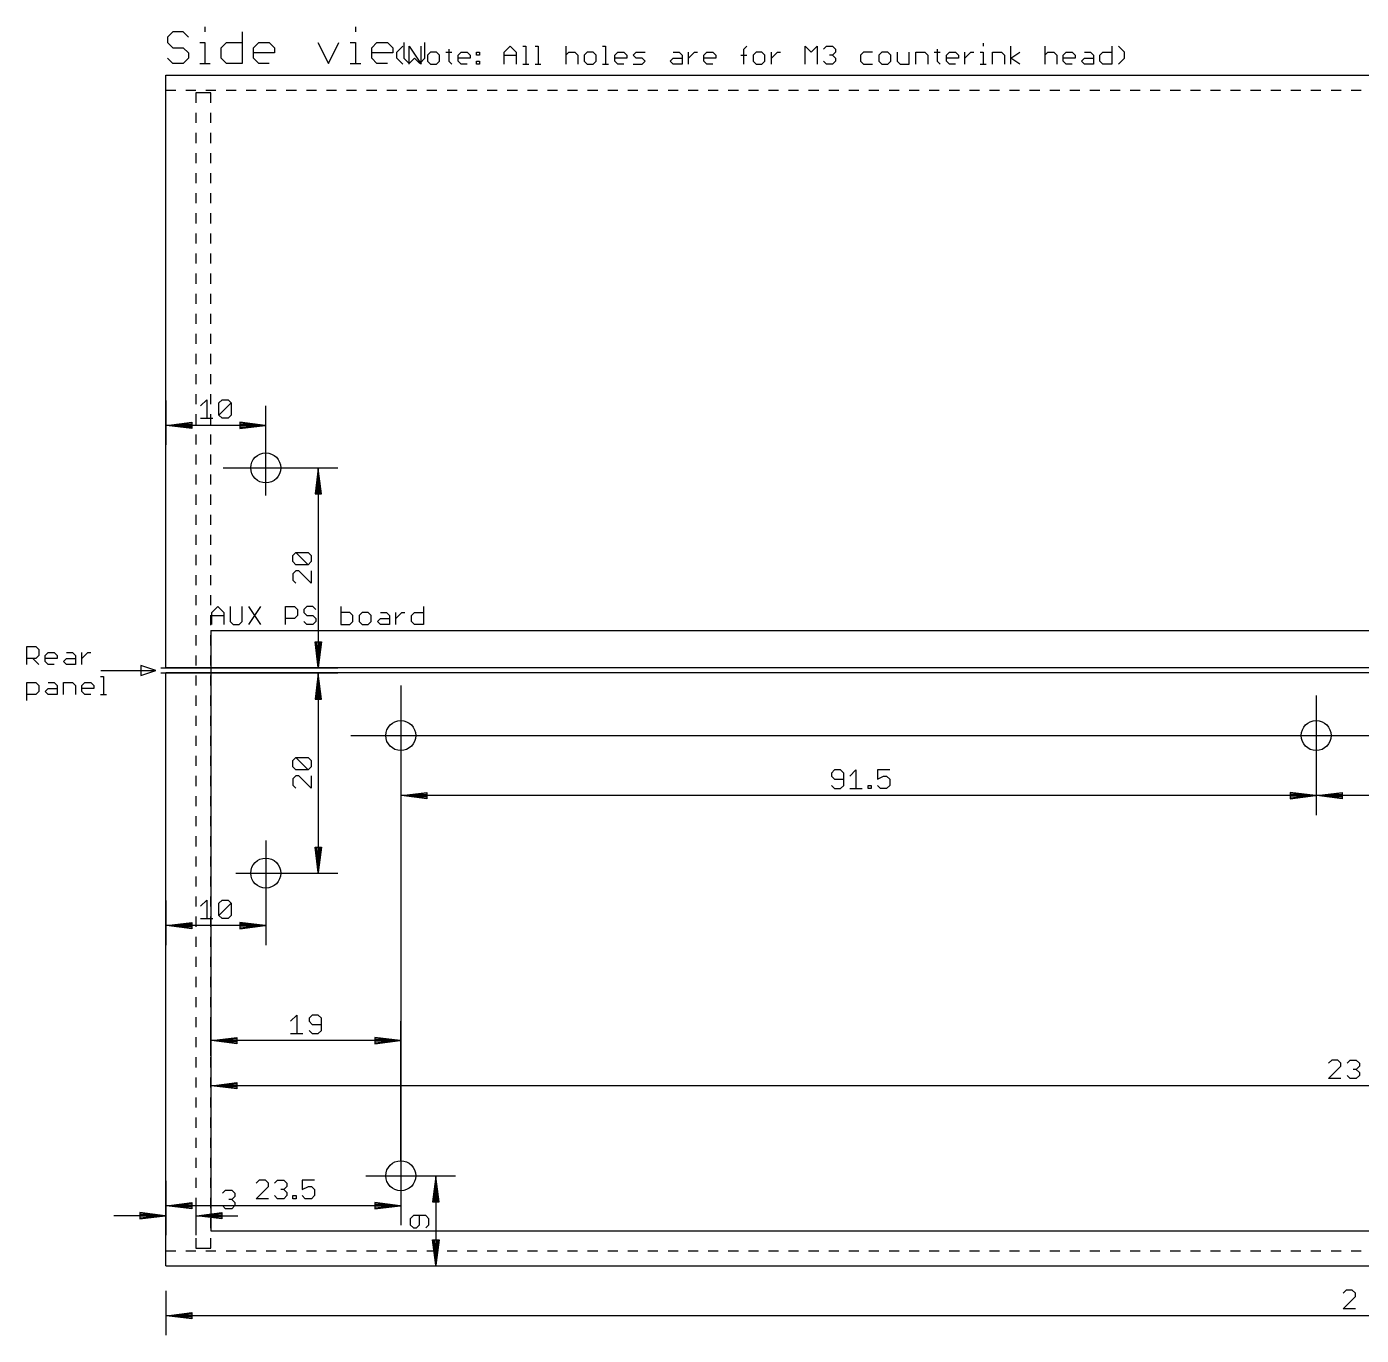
# Model space of a CAD drawing. Extents: x -279 to 630, y -429 to 128.
# Drawn here: x -278.9 to -145.5, y -7 to 123.8 of the extents above; entities that cross this region are included whole.
import ezdxf

# ---------------------------------------------------------------- set-up
doc = ezdxf.new("R2010")
doc.units = 0
for name, color, linetype in [('114', 253, 'CONTINUOUS'), ('115', 82, 'CONTINUOUS'), ('20', 7, 'CONTINUOUS'), ('47', 140, 'CONTINUOUS')]:
    doc.layers.add(name, color=color, linetype=linetype)

msp = doc.modelspace()

# ---------------------------------------------------------------- linework, layer by layer
at = {"layer": '114'}
for p, q in [((-264.2977, 123.3249), (-264.8222, 122.8004)), ((-264.8222, 122.8004), (-264.8222, 122.2759)), ((-263.2487, 123.3249), (-264.2977, 123.3249)), ((-262.7241, 122.8004), (-263.2487, 123.3249)), ((-261.0749, 123.8494), (-261.0749, 123.3249)), ((-257.3529, 123.3249), (-257.3529, 120.1778)), ((-246.0354, 123.8494), (-246.0354, 123.3249)), ((-264.8222, 122.2759), (-264.2977, 121.7513)), ((-264.2977, 121.7513), (-263.2487, 121.7513)), ((-263.2487, 121.7513), (-262.7241, 121.2268)), ((-261.5994, 122.2759), (-261.0749, 122.2759)), ((-261.0749, 122.2759), (-261.0749, 120.1778)), ((-259.4509, 121.7513), (-258.9264, 122.2759)), ((-259.4509, 120.7023), (-259.4509, 121.7513)), ((-258.9264, 122.2759), (-257.3529, 122.2759)), ((-256.2282, 121.7513), (-255.7037, 122.2759)), ((-256.2282, 120.7023), (-256.2282, 121.7513)), ((-255.7037, 122.2759), (-254.6547, 122.2759)), ((-254.6547, 122.2759), (-254.1301, 121.7513)), ((-254.1301, 121.7513), (-254.1301, 121.2268)), ((-249.7827, 122.2759), (-248.7337, 120.1778)), ((-248.7337, 120.1778), (-247.6846, 122.2759)), ((-246.5599, 122.2759), (-246.0354, 122.2759)), ((-246.0354, 122.2759), (-246.0354, 120.1778)), ((-244.4114, 121.7513), (-243.8869, 122.2759)), ((-244.4114, 120.7023), (-244.4114, 121.7513)), ((-243.8869, 122.2759), (-242.8379, 122.2759)), ((-242.8379, 122.2759), (-242.3134, 121.7513)), ((-242.3134, 121.7513), (-242.3134, 121.2268)), ((-241.8984, 121.3005), (-241.299, 121.8999)), ((-241.1887, 122.2759), (-241.1887, 120.7023)), ((-240.6707, 120.1016), (-240.6707, 121.8999)), ((-240.6707, 121.8999), (-239.4718, 120.1016)), ((-239.4718, 120.1016), (-239.4718, 121.8999)), ((-239.0906, 120.7023), (-239.0906, 122.2759)), ((-236.6878, 121.6002), (-236.6878, 120.4013)), ((-231.1559, 121.3005), (-230.5565, 121.8999)), ((-230.5565, 121.8999), (-229.957, 121.3005)), ((-229.3143, 121.8999), (-229.0146, 121.8999)), ((-229.0146, 121.8999), (-229.0146, 120.1016)), ((-228.0866, 121.8999), (-227.7869, 121.8999)), ((-227.7869, 121.8999), (-227.7869, 120.1016)), ((-225.0173, 121.8999), (-225.0173, 120.1016)), ((-221.3342, 121.8999), (-221.0345, 121.8999)), ((-221.0345, 121.8999), (-221.0345, 120.1016)), ((-207.2227, 121.6002), (-206.9229, 121.8999)), ((-207.2227, 120.1016), (-207.2227, 121.6002)), ((-201.0769, 120.1016), (-201.0769, 121.8999)), ((-201.0769, 121.8999), (-200.4774, 121.3005)), ((-200.4774, 121.3005), (-199.878, 121.8999)), ((-199.878, 121.8999), (-199.878, 120.1016)), ((-199.2353, 121.6002), (-198.9356, 121.8999)), ((-198.9356, 121.8999), (-198.3361, 121.8999)), ((-198.3361, 121.8999), (-198.0364, 121.6002)), ((-198.0364, 121.6002), (-198.0364, 121.3005)), ((-187.8862, 121.6002), (-187.8862, 120.4013)), ((-183.2822, 122.1997), (-183.2822, 121.8999)), ((-180.5127, 120.1016), (-180.5127, 121.8999)), ((-177.1364, 121.8999), (-177.1364, 120.1016)), ((-170.4128, 121.8999), (-170.4128, 120.1016)), ((-169.1707, 121.3005), (-169.7702, 121.8999)), ((-264.2977, 120.1778), (-264.8222, 120.7023)), ((-263.2487, 120.1778), (-264.2977, 120.1778)), ((-262.7241, 120.7023), (-263.2487, 120.1778)), ((-262.7241, 121.2268), (-262.7241, 120.7023)), ((-261.5994, 120.1778), (-260.5504, 120.1778)), ((-258.9264, 120.1778), (-259.4509, 120.7023)), ((-257.3529, 120.1778), (-258.9264, 120.1778)), ((-254.1301, 121.2268), (-256.2282, 121.2268)), ((-255.7037, 120.1778), (-256.2282, 120.7023)), ((-254.6547, 120.1778), (-255.7037, 120.1778)), ((-246.5599, 120.1778), (-245.5109, 120.1778)), ((-242.3134, 121.2268), (-244.4114, 121.2268)), ((-243.8869, 120.1778), (-244.4114, 120.7023)), ((-242.8379, 120.1778), (-243.8869, 120.1778)), ((-241.8984, 120.701), (-241.8984, 121.3005)), ((-241.299, 120.1016), (-241.8984, 120.701)), ((-241.1887, 120.7023), (-240.6642, 120.1778)), ((-240.6642, 120.1778), (-240.1397, 120.7023)), ((-240.1397, 120.7023), (-239.6151, 120.1778)), ((-239.6151, 120.1778), (-239.0906, 120.7023)), ((-238.5294, 121.3005), (-238.8291, 121.0008)), ((-238.8291, 121.0008), (-238.8291, 120.4013)), ((-238.8291, 120.4013), (-238.5294, 120.1016)), ((-237.9299, 121.3005), (-238.5294, 121.3005)), ((-238.5294, 120.1016), (-237.9299, 120.1016)), ((-237.6302, 121.0008), (-237.9299, 121.3005)), ((-237.9299, 120.1016), (-237.6302, 120.4013)), ((-237.6302, 120.4013), (-237.6302, 121.0008)), ((-236.9875, 121.3005), (-236.3881, 121.3005)), ((-236.6878, 120.4013), (-236.3881, 120.1016)), ((-235.7598, 121.0008), (-235.4601, 121.3005)), ((-235.7598, 120.4013), (-235.7598, 121.0008)), ((-234.5609, 120.701), (-235.7598, 120.701)), ((-235.4601, 120.1016), (-235.7598, 120.4013)), ((-235.4601, 121.3005), (-234.8607, 121.3005)), ((-234.8607, 120.1016), (-235.4601, 120.1016)), ((-234.8607, 121.3005), (-234.5609, 121.0008)), ((-234.5609, 121.0008), (-234.5609, 120.701)), ((-233.9183, 121.3005), (-233.6185, 121.3005)), ((-233.9183, 121.0008), (-233.9183, 121.3005)), ((-233.6185, 121.0008), (-233.9183, 121.0008)), ((-233.9183, 120.4013), (-233.6185, 120.4013)), ((-233.9183, 120.1016), (-233.9183, 120.4013)), ((-233.6185, 120.1016), (-233.9183, 120.1016)), ((-233.6185, 121.3005), (-233.6185, 121.0008)), ((-233.6185, 120.4013), (-233.6185, 120.1016)), ((-231.1559, 120.1016), (-231.1559, 121.3005)), ((-231.1559, 121.0008), (-229.957, 121.0008)), ((-229.957, 121.3005), (-229.957, 120.1016)), ((-229.3143, 120.1016), (-228.7149, 120.1016)), ((-228.0866, 120.1016), (-227.4872, 120.1016)), ((-225.0173, 121.0008), (-224.7176, 121.3005)), ((-224.7176, 121.3005), (-224.1182, 121.3005)), ((-224.1182, 121.3005), (-223.8184, 121.0008)), ((-223.8184, 121.0008), (-223.8184, 120.1016)), ((-222.876, 121.3005), (-223.1758, 121.0008)), ((-223.1758, 121.0008), (-223.1758, 120.4013)), ((-223.1758, 120.4013), (-222.876, 120.1016)), ((-222.2766, 121.3005), (-222.876, 121.3005)), ((-222.876, 120.1016), (-222.2766, 120.1016)), ((-221.9769, 121.0008), (-222.2766, 121.3005)), ((-222.2766, 120.1016), (-221.9769, 120.4013)), ((-221.9769, 120.4013), (-221.9769, 121.0008)), ((-221.3342, 120.1016), (-220.7347, 120.1016)), ((-220.1065, 121.0008), (-219.8067, 121.3005)), ((-220.1065, 120.4013), (-220.1065, 121.0008)), ((-218.9076, 120.701), (-220.1065, 120.701)), ((-219.8067, 120.1016), (-220.1065, 120.4013)), ((-219.8067, 121.3005), (-219.2073, 121.3005)), ((-219.2073, 120.1016), (-219.8067, 120.1016)), ((-219.2073, 121.3005), (-218.9076, 121.0008)), ((-218.9076, 121.0008), (-218.9076, 120.701)), ((-218.2649, 121.0008), (-217.9652, 121.3005)), ((-217.9652, 120.701), (-218.2649, 121.0008)), ((-218.2649, 120.1016), (-217.3657, 120.1016)), ((-217.9652, 121.3005), (-217.066, 121.3005)), ((-217.3657, 120.701), (-217.9652, 120.701)), ((-217.066, 120.4013), (-217.3657, 120.701)), ((-217.3657, 120.1016), (-217.066, 120.4013)), ((-214.5817, 120.4013), (-214.282, 120.701)), ((-214.282, 120.1016), (-214.5817, 120.4013)), ((-214.282, 121.3005), (-213.6826, 121.3005)), ((-214.282, 120.701), (-213.3829, 120.701)), ((-213.3829, 120.1016), (-214.282, 120.1016)), ((-213.6826, 121.3005), (-213.3829, 121.0008)), ((-213.3829, 121.0008), (-213.3829, 120.1016)), ((-212.7402, 120.1016), (-212.7402, 121.3005)), ((-212.7402, 120.701), (-212.1407, 121.3005)), ((-212.1407, 121.3005), (-211.841, 121.3005)), ((-211.2055, 121.0008), (-210.9058, 121.3005)), ((-211.2055, 120.4013), (-211.2055, 121.0008)), ((-210.0066, 120.701), (-211.2055, 120.701)), ((-210.9058, 120.1016), (-211.2055, 120.4013)), ((-210.9058, 121.3005), (-210.3064, 121.3005)), ((-210.3064, 120.1016), (-210.9058, 120.1016)), ((-210.3064, 121.3005), (-210.0066, 121.0008)), ((-210.0066, 121.0008), (-210.0066, 120.701)), ((-207.5224, 121.0008), (-206.9229, 121.0008)), ((-205.995, 121.3005), (-206.2947, 121.0008)), ((-206.2947, 121.0008), (-206.2947, 120.4013)), ((-206.2947, 120.4013), (-205.995, 120.1016)), ((-205.3955, 121.3005), (-205.995, 121.3005)), ((-205.995, 120.1016), (-205.3955, 120.1016)), ((-205.0958, 121.0008), (-205.3955, 121.3005)), ((-205.3955, 120.1016), (-205.0958, 120.4013)), ((-205.0958, 120.4013), (-205.0958, 121.0008)), ((-204.4531, 120.1016), (-204.4531, 121.3005)), ((-204.4531, 120.701), (-203.8537, 121.3005)), ((-203.8537, 121.3005), (-203.5539, 121.3005)), ((-198.9356, 120.1016), (-199.2353, 120.4013)), ((-198.3361, 120.1016), (-198.9356, 120.1016)), ((-198.3361, 121.0008), (-198.6359, 121.0008)), ((-198.0364, 121.3005), (-198.3361, 121.0008)), ((-198.3361, 121.0008), (-198.0364, 120.701)), ((-198.0364, 120.4013), (-198.3361, 120.1016)), ((-198.0364, 120.701), (-198.0364, 120.4013)), ((-195.2524, 121.3005), (-195.5522, 121.0008)), ((-195.5522, 121.0008), (-195.5522, 120.4013)), ((-195.5522, 120.4013), (-195.2524, 120.1016)), ((-194.3533, 121.3005), (-195.2524, 121.3005)), ((-195.2524, 120.1016), (-194.3533, 120.1016)), ((-193.4109, 121.3005), (-193.7106, 121.0008)), ((-193.7106, 121.0008), (-193.7106, 120.4013)), ((-193.7106, 120.4013), (-193.4109, 120.1016)), ((-192.8114, 121.3005), (-193.4109, 121.3005)), ((-193.4109, 120.1016), (-192.8114, 120.1016)), ((-192.5117, 121.0008), (-192.8114, 121.3005)), ((-192.8114, 120.1016), (-192.5117, 120.4013)), ((-192.5117, 120.4013), (-192.5117, 121.0008)), ((-191.869, 121.3005), (-191.869, 120.4013)), ((-191.869, 120.4013), (-191.5693, 120.1016)), ((-191.5693, 120.1016), (-190.6701, 120.1016)), ((-190.6701, 120.1016), (-190.6701, 121.3005)), ((-190.0275, 120.1016), (-190.0275, 121.3005)), ((-190.0275, 121.3005), (-189.1283, 121.3005)), ((-189.1283, 121.3005), (-188.8286, 121.0008)), ((-188.8286, 121.0008), (-188.8286, 120.1016)), ((-188.1859, 121.3005), (-187.5864, 121.3005)), ((-187.8862, 120.4013), (-187.5864, 120.1016)), ((-186.9582, 121.0008), (-186.6584, 121.3005)), ((-186.9582, 120.4013), (-186.9582, 121.0008)), ((-185.7593, 120.701), (-186.9582, 120.701)), ((-186.6584, 120.1016), (-186.9582, 120.4013)), ((-186.6584, 121.3005), (-186.059, 121.3005)), ((-186.059, 120.1016), (-186.6584, 120.1016)), ((-186.059, 121.3005), (-185.7593, 121.0008)), ((-185.7593, 121.0008), (-185.7593, 120.701)), ((-185.1166, 120.1016), (-185.1166, 121.3005)), ((-185.1166, 120.701), (-184.5172, 121.3005)), ((-184.5172, 121.3005), (-184.2174, 121.3005)), ((-183.582, 121.3005), (-183.2822, 121.3005)), ((-183.582, 120.1016), (-182.9825, 120.1016)), ((-183.2822, 121.3005), (-183.2822, 120.1016)), ((-182.3542, 120.1016), (-182.3542, 121.3005)), ((-182.3542, 121.3005), (-181.4551, 121.3005)), ((-181.4551, 121.3005), (-181.1553, 121.0008)), ((-181.1553, 121.0008), (-181.1553, 120.1016)), ((-180.5127, 120.701), (-179.6135, 121.3005)), ((-179.6135, 120.1016), (-180.5127, 120.701)), ((-177.1364, 121.0008), (-176.8367, 121.3005)), ((-176.8367, 121.3005), (-176.2373, 121.3005)), ((-176.2373, 121.3005), (-175.9376, 121.0008)), ((-175.9376, 121.0008), (-175.9376, 120.1016)), ((-175.2949, 121.0008), (-174.9952, 121.3005)), ((-175.2949, 120.4013), (-175.2949, 121.0008)), ((-174.096, 120.701), (-175.2949, 120.701)), ((-174.9952, 120.1016), (-175.2949, 120.4013)), ((-174.9952, 121.3005), (-174.3957, 121.3005)), ((-174.3957, 120.1016), (-174.9952, 120.1016)), ((-174.3957, 121.3005), (-174.096, 121.0008)), ((-174.096, 121.0008), (-174.096, 120.701)), ((-173.4533, 120.4013), (-173.1536, 120.701)), ((-173.1536, 120.1016), (-173.4533, 120.4013)), ((-173.1536, 121.3005), (-172.5541, 121.3005)), ((-173.1536, 120.701), (-172.2544, 120.701)), ((-172.2544, 120.1016), (-173.1536, 120.1016)), ((-172.5541, 121.3005), (-172.2544, 121.0008)), ((-172.2544, 121.0008), (-172.2544, 120.1016)), ((-171.6117, 121.0008), (-171.312, 121.3005)), ((-171.6117, 120.4013), (-171.6117, 121.0008)), ((-171.312, 120.1016), (-171.6117, 120.4013)), ((-171.312, 121.3005), (-170.4128, 121.3005)), ((-170.4128, 120.1016), (-171.312, 120.1016)), ((-169.7702, 120.1016), (-169.1707, 120.701)), ((-169.1707, 120.701), (-169.1707, 121.3005)), ((-278.8984, 60.1016), (-278.8984, 61.8999)), ((-278.8984, 61.8999), (-277.9992, 61.8999)), ((-277.9992, 61.8999), (-277.6995, 61.6002)), ((-277.6995, 61.6002), (-277.6995, 61.0008)), ((-277.9992, 60.701), (-278.8984, 60.701)), ((-278.299, 60.701), (-277.6995, 60.1016)), ((-277.6995, 61.0008), (-277.9992, 60.701)), ((-277.0568, 61.0008), (-276.7571, 61.3005)), ((-277.0568, 60.4013), (-277.0568, 61.0008)), ((-275.8579, 60.701), (-277.0568, 60.701)), ((-276.7571, 60.1016), (-277.0568, 60.4013)), ((-276.7571, 61.3005), (-276.1577, 61.3005)), ((-276.1577, 60.1016), (-276.7571, 60.1016)), ((-276.1577, 61.3005), (-275.8579, 61.0008)), ((-275.8579, 61.0008), (-275.8579, 60.701)), ((-275.2153, 60.4013), (-274.9155, 60.701)), ((-274.9155, 60.1016), (-275.2153, 60.4013)), ((-274.9155, 61.3005), (-274.3161, 61.3005)), ((-274.9155, 60.701), (-274.0164, 60.701)), ((-274.0164, 60.1016), (-274.9155, 60.1016)), ((-274.3161, 61.3005), (-274.0164, 61.0008)), ((-274.0164, 61.0008), (-274.0164, 60.1016)), ((-273.3737, 60.1016), (-273.3737, 61.3005)), ((-273.3737, 60.701), (-272.7742, 61.3005)), ((-272.7742, 61.3005), (-272.4745, 61.3005)), ((-271.5321, 58.8999), (-271.2324, 58.8999)), ((-271.5, 59.5), (-266, 59.5)), ((-271.2324, 58.8999), (-271.2324, 57.1016)), ((-266, 59.5), (-267.5, 60)), ((-267.5, 60), (-267.5, 59)), ((-267.5, 59), (-266, 59.5)), ((-278.8984, 56.5022), (-278.8984, 58.3005)), ((-278.8984, 58.3005), (-277.9992, 58.3005)), ((-277.9992, 58.3005), (-277.6995, 58.0008)), ((-277.6995, 57.4013), (-277.9992, 57.1016)), ((-277.6995, 58.0008), (-277.6995, 57.4013)), ((-277.0568, 57.4013), (-276.7571, 57.701)), ((-276.7571, 57.1016), (-277.0568, 57.4013)), ((-276.7571, 58.3005), (-276.1577, 58.3005)), ((-276.7571, 57.701), (-275.8579, 57.701)), ((-276.1577, 58.3005), (-275.8579, 58.0008)), ((-275.8579, 58.0008), (-275.8579, 57.1016)), ((-275.2153, 57.1016), (-275.2153, 58.3005)), ((-275.2153, 58.3005), (-274.3161, 58.3005)), ((-274.3161, 58.3005), (-274.0164, 58.0008)), ((-274.0164, 58.0008), (-274.0164, 57.1016)), ((-273.3737, 58.0008), (-273.074, 58.3005)), ((-273.3737, 57.4013), (-273.3737, 58.0008)), ((-272.1748, 57.701), (-273.3737, 57.701)), ((-273.074, 57.1016), (-273.3737, 57.4013)), ((-273.074, 58.3005), (-272.4745, 58.3005)), ((-272.4745, 58.3005), (-272.1748, 58.0008)), ((-272.1748, 58.0008), (-272.1748, 57.701)), ((-277.9992, 57.1016), (-278.8984, 57.1016)), ((-275.8579, 57.1016), (-276.7571, 57.1016)), ((-272.4745, 57.1016), (-273.074, 57.1016)), ((-271.5321, 57.1016), (-270.9327, 57.1016))]:
    msp.add_line(p, q, dxfattribs=at)
at = {"layer": '115'}
for p, q in [((-260.3984, 65.3005), (-259.799, 65.8999)), ((-259.799, 65.8999), (-259.1995, 65.3005)), ((-258.5568, 65.8999), (-258.5568, 64.4013)), ((-257.3579, 64.4013), (-257.3579, 65.8999)), ((-256.7153, 65.8999), (-255.5164, 64.1016)), ((-255.5164, 65.8999), (-256.7153, 64.1016)), ((-253.0321, 64.1016), (-253.0321, 65.8999)), ((-253.0321, 65.8999), (-252.1329, 65.8999)), ((-252.1329, 65.8999), (-251.8332, 65.6002)), ((-251.8332, 65.6002), (-251.8332, 65.0008)), ((-250.8908, 65.8999), (-251.1905, 65.6002)), ((-251.1905, 65.6002), (-251.1905, 65.3005)), ((-250.2914, 65.8999), (-250.8908, 65.8999)), ((-249.9917, 65.6002), (-250.2914, 65.8999)), ((-247.5074, 65.8999), (-247.5074, 64.1016)), ((-239.2491, 65.8999), (-239.2491, 64.1016)), ((-260.3984, 64.1016), (-260.3984, 65.3005)), ((-260.3984, 65.0008), (-259.1995, 65.0008)), ((-259.1995, 65.3005), (-259.1995, 64.1016)), ((-258.5568, 64.4013), (-258.2571, 64.1016)), ((-258.2571, 64.1016), (-257.6577, 64.1016)), ((-257.6577, 64.1016), (-257.3579, 64.4013)), ((-252.1329, 64.701), (-253.0321, 64.701)), ((-251.8332, 65.0008), (-252.1329, 64.701)), ((-251.1905, 65.3005), (-250.8908, 65.0008)), ((-250.8908, 64.1016), (-251.1905, 64.4013)), ((-250.8908, 65.0008), (-250.2914, 65.0008)), ((-250.2914, 64.1016), (-250.8908, 64.1016)), ((-250.2914, 65.0008), (-249.9917, 64.701)), ((-249.9917, 64.4013), (-250.2914, 64.1016)), ((-249.9917, 64.701), (-249.9917, 64.4013)), ((-246.6082, 65.3005), (-247.5074, 65.3005)), ((-247.5074, 64.1016), (-246.6082, 64.1016)), ((-246.3085, 65.0008), (-246.6082, 65.3005)), ((-246.6082, 64.1016), (-246.3085, 64.4013)), ((-246.3085, 64.4013), (-246.3085, 65.0008)), ((-245.3661, 65.3005), (-245.6658, 65.0008)), ((-245.6658, 65.0008), (-245.6658, 64.4013)), ((-245.6658, 64.4013), (-245.3661, 64.1016)), ((-244.7667, 65.3005), (-245.3661, 65.3005)), ((-245.3661, 64.1016), (-244.7667, 64.1016)), ((-244.4669, 65.0008), (-244.7667, 65.3005)), ((-244.7667, 64.1016), (-244.4669, 64.4013)), ((-244.4669, 64.4013), (-244.4669, 65.0008)), ((-243.8243, 64.4013), (-243.5245, 64.701)), ((-243.5245, 64.1016), (-243.8243, 64.4013)), ((-243.5245, 65.3005), (-242.9251, 65.3005)), ((-243.5245, 64.701), (-242.6254, 64.701)), ((-242.6254, 64.1016), (-243.5245, 64.1016)), ((-242.9251, 65.3005), (-242.6254, 65.0008)), ((-242.6254, 65.0008), (-242.6254, 64.1016)), ((-241.9827, 64.1016), (-241.9827, 65.3005)), ((-241.9827, 64.701), (-241.3832, 65.3005)), ((-241.3832, 65.3005), (-241.0835, 65.3005)), ((-240.448, 65.0008), (-240.1483, 65.3005)), ((-240.448, 64.4013), (-240.448, 65.0008)), ((-240.1483, 64.1016), (-240.448, 64.4013)), ((-240.1483, 65.3005), (-239.2491, 65.3005)), ((-239.2491, 64.1016), (-240.1483, 64.1016)), ((-260.5, 63.5), (-30, 63.5)), ((-260.5, 63.5), (-260.5, 3.5)), ((-260.5, 21), (-260.5, 24.45)), ((-252.5171, 24.439), (-251.9007, 25.0554)), ((-251.9007, 25.0554), (-251.9007, 23.2062)), ((-250.3673, 25.0554), (-250.6755, 24.7472)), ((-250.6755, 24.7472), (-250.6755, 24.439)), ((-250.6755, 24.439), (-250.3673, 24.1308)), ((-249.7509, 25.0554), (-250.3673, 25.0554)), ((-250.3673, 24.1308), (-249.4427, 24.1308)), ((-249.4427, 24.7472), (-249.7509, 25.0554)), ((-249.4427, 23.5144), (-249.4427, 24.7472)), ((-241.5, 10.5), (-241.5, 24.45)), ((-260.435, 22.5), (-257.9, 22.8192)), ((-260.435, 22.5), (-257.9, 22.76)), ((-257.9, 22.8192), (-257.9, 22.1808)), ((-252.5171, 23.2062), (-251.2843, 23.2062)), ((-250.6755, 23.5144), (-250.3673, 23.2062)), ((-250.3673, 23.2062), (-249.7509, 23.2062)), ((-249.7509, 23.2062), (-249.4427, 23.5144)), ((-241.565, 22.5), (-244.1, 22.8192)), ((-244.1, 22.8192), (-244.1, 22.1808)), ((-241.565, 22.5), (-244.1, 22.76)), ((-260.435, 22.5), (-257.9, 22.63)), ((-241.565, 22.5), (-260.435, 22.5)), ((-257.9, 22.1808), (-260.435, 22.5)), ((-257.9, 22.37), (-260.435, 22.5)), ((-257.9, 22.24), (-260.435, 22.5)), ((-241.565, 22.5), (-244.1, 22.63)), ((-244.1, 22.1808), (-241.565, 22.5)), ((-244.1, 22.37), (-241.565, 22.5)), ((-244.1, 22.24), (-241.565, 22.5)), ((-148.4493, 20.5554), (-148.7575, 20.2472)), ((-147.833, 20.5554), (-148.4493, 20.5554)), ((-147.5248, 20.2472), (-147.833, 20.5554)), ((-147.5248, 19.939), (-147.5248, 20.2472)), ((-146.916, 20.2472), (-146.6078, 20.5554)), ((-146.6078, 20.5554), (-145.9914, 20.5554)), ((-145.9914, 20.5554), (-145.6832, 20.2472)), ((-145.6832, 20.2472), (-145.6832, 19.939)), ((-260.5, 19), (-260.5, 16.05)), ((-148.7575, 18.7062), (-147.5248, 19.939)), ((-147.5248, 18.7062), (-148.7575, 18.7062)), ((-146.6078, 18.7062), (-146.916, 19.0144)), ((-145.9914, 18.7062), (-146.6078, 18.7062)), ((-145.9914, 19.6308), (-146.2996, 19.6308)), ((-145.6832, 19.939), (-145.9914, 19.6308)), ((-145.9914, 19.6308), (-145.6832, 19.3226)), ((-145.6832, 19.0144), (-145.9914, 18.7062)), ((-145.6832, 19.3226), (-145.6832, 19.0144)), ((-260.435, 18), (-257.9, 18.3192)), ((-260.435, 18), (-257.9, 18.26)), ((-260.435, 18), (-257.9, 18.13)), ((-30.065, 18), (-260.435, 18)), ((-257.9, 17.6808), (-260.435, 18)), ((-257.9, 17.87), (-260.435, 18)), ((-257.9, 17.74), (-260.435, 18)), ((-257.9, 18.3192), (-257.9, 17.6808)), ((-260.5, 3.5), (-30, 3.5))]:
    msp.add_line(p, q, dxfattribs=at)
at = {"layer": '20'}
for p, q in [((-265, 117.5), (-265, 119)), ((-265, 119), (-25, 119)), ((-265, 59.75), (-265, 117.5)), ((-265, 117.5), (-263.9917, 117.5)), ((-262.9917, 117.5), (-261.9833, 117.5)), ((-260.9833, 117.5), (-259.975, 117.5)), ((-258.975, 117.5), (-257.9667, 117.5)), ((-256.9667, 117.5), (-255.9583, 117.5)), ((-254.9583, 117.5), (-253.95, 117.5)), ((-252.95, 117.5), (-251.9417, 117.5)), ((-250.9417, 117.5), (-249.9333, 117.5)), ((-248.9333, 117.5), (-247.925, 117.5)), ((-246.925, 117.5), (-245.9167, 117.5)), ((-244.9167, 117.5), (-243.9083, 117.5)), ((-242.9083, 117.5), (-241.9, 117.5)), ((-240.9, 117.5), (-239.8917, 117.5)), ((-238.8917, 117.5), (-237.8833, 117.5)), ((-236.8833, 117.5), (-235.875, 117.5)), ((-234.875, 117.5), (-233.8667, 117.5)), ((-232.8667, 117.5), (-231.8583, 117.5)), ((-230.8583, 117.5), (-229.85, 117.5)), ((-228.85, 117.5), (-227.8417, 117.5)), ((-226.8417, 117.5), (-225.8333, 117.5)), ((-224.8333, 117.5), (-223.825, 117.5)), ((-222.825, 117.5), (-221.8167, 117.5)), ((-220.8167, 117.5), (-219.8083, 117.5)), ((-218.8083, 117.5), (-217.8, 117.5)), ((-216.8, 117.5), (-215.7917, 117.5)), ((-214.7917, 117.5), (-213.7833, 117.5)), ((-212.7833, 117.5), (-211.775, 117.5)), ((-210.775, 117.5), (-209.7667, 117.5)), ((-208.7667, 117.5), (-207.7583, 117.5)), ((-206.7583, 117.5), (-205.75, 117.5)), ((-204.75, 117.5), (-203.7417, 117.5)), ((-202.7417, 117.5), (-201.7333, 117.5)), ((-200.7333, 117.5), (-199.725, 117.5)), ((-198.725, 117.5), (-197.7167, 117.5)), ((-196.7167, 117.5), (-195.7083, 117.5)), ((-194.7083, 117.5), (-193.7, 117.5)), ((-192.7, 117.5), (-191.6917, 117.5)), ((-190.6917, 117.5), (-189.6833, 117.5)), ((-188.6833, 117.5), (-187.675, 117.5)), ((-186.675, 117.5), (-185.6667, 117.5)), ((-184.6667, 117.5), (-183.6583, 117.5)), ((-182.6583, 117.5), (-181.65, 117.5)), ((-180.65, 117.5), (-179.6417, 117.5)), ((-178.6417, 117.5), (-177.6333, 117.5)), ((-176.6333, 117.5), (-175.625, 117.5)), ((-174.625, 117.5), (-173.6167, 117.5)), ((-172.6167, 117.5), (-171.6083, 117.5)), ((-170.6083, 117.5), (-169.6, 117.5)), ((-168.6, 117.5), (-167.5917, 117.5)), ((-166.5917, 117.5), (-165.5833, 117.5)), ((-164.5833, 117.5), (-163.575, 117.5)), ((-162.575, 117.5), (-161.5667, 117.5)), ((-160.5667, 117.5), (-159.5583, 117.5)), ((-158.5583, 117.5), (-157.55, 117.5)), ((-156.55, 117.5), (-155.5417, 117.5)), ((-154.5417, 117.5), (-153.5333, 117.5)), ((-152.5333, 117.5), (-151.525, 117.5)), ((-150.525, 117.5), (-149.5167, 117.5)), ((-148.5167, 117.5), (-147.5083, 117.5)), ((-146.5083, 117.5), (-145.5, 117.5)), ((-260.5, 117.25), (-262, 117.25)), ((-262, 117.25), (-262, 116.2414)), ((-260.5, 116.2414), (-260.5, 117.25)), ((-262, 115.2414), (-262, 114.2328)), ((-260.5, 114.2328), (-260.5, 115.2414)), ((-262, 113.2328), (-262, 112.2241)), ((-260.5, 112.2241), (-260.5, 113.2328)), ((-262, 111.2241), (-262, 110.2155)), ((-260.5, 110.2155), (-260.5, 111.2241)), ((-262, 109.2155), (-262, 108.2069)), ((-260.5, 108.2069), (-260.5, 109.2155)), ((-262, 107.2069), (-262, 106.1983)), ((-260.5, 106.1983), (-260.5, 107.2069)), ((-262, 105.1983), (-262, 104.1897)), ((-260.5, 104.1897), (-260.5, 105.1983)), ((-262, 103.1897), (-262, 102.181)), ((-260.5, 102.181), (-260.5, 103.1897)), ((-262, 101.181), (-262, 100.1724)), ((-260.5, 100.1724), (-260.5, 101.181)), ((-262, 99.1724), (-262, 98.1638)), ((-260.5, 98.1638), (-260.5, 99.1724)), ((-262, 97.1638), (-262, 96.1552)), ((-260.5, 96.1552), (-260.5, 97.1638)), ((-262, 95.1552), (-262, 94.1466)), ((-260.5, 94.1466), (-260.5, 95.1552)), ((-262, 93.1466), (-262, 92.1379)), ((-260.5, 92.1379), (-260.5, 93.1466)), ((-262, 91.1379), (-262, 90.1293)), ((-260.5, 90.1293), (-260.5, 91.1379)), ((-262, 89.1293), (-262, 88.1207)), ((-260.5, 88.1207), (-260.5, 89.1293)), ((-262, 87.1207), (-262, 86.1121)), ((-260.5, 86.1121), (-260.5, 87.1207)), ((-262, 85.1121), (-262, 84.1034)), ((-260.5, 84.1034), (-260.5, 85.1121)), ((-262, 83.1034), (-262, 82.0948)), ((-260.5, 82.0948), (-260.5, 83.1034)), ((-262, 81.0948), (-262, 80.0862)), ((-260.5, 80.0862), (-260.5, 81.0948)), ((-262, 79.0862), (-262, 78.0776)), ((-260.5, 78.0776), (-260.5, 79.0862)), ((-262, 77.0776), (-262, 76.069)), ((-260.5, 76.069), (-260.5, 77.0776)), ((-262, 75.069), (-262, 74.0603)), ((-260.5, 74.0603), (-260.5, 75.069)), ((-262, 73.0603), (-262, 72.0517)), ((-260.5, 72.0517), (-260.5, 73.0603)), ((-262, 71.0517), (-262, 70.0431)), ((-260.5, 70.0431), (-260.5, 71.0517)), ((-262, 69.0431), (-262, 68.0345)), ((-260.5, 68.0345), (-260.5, 69.0431)), ((-262, 67.0345), (-262, 66.0259)), ((-260.5, 66.0259), (-260.5, 67.0345)), ((-262, 65.0259), (-262, 64.0172)), ((-260.5, 64.0172), (-260.5, 65.0259)), ((-262, 63.0172), (-262, 62.0086)), ((-260.5, 62.0086), (-260.5, 63.0172)), ((-262, 61.0086), (-262, 60)), ((-260.5, 60), (-260.5, 61.0086)), ((-25, 59.75), (-265, 59.75)), ((-265, 1.5), (-265, 59.25)), ((-25, 59.25), (-265, 59.25)), ((-262, 59), (-262, 57.9914)), ((-260.5, 57.9914), (-260.5, 59)), ((-262, 56.9914), (-262, 55.9828)), ((-260.5, 55.9828), (-260.5, 56.9914)), ((-262, 54.9828), (-262, 53.9741)), ((-260.5, 53.9741), (-260.5, 54.9828)), ((-262, 52.9741), (-262, 51.9655)), ((-260.5, 51.9655), (-260.5, 52.9741)), ((-262, 50.9655), (-262, 49.9569)), ((-260.5, 49.9569), (-260.5, 50.9655)), ((-262, 48.9569), (-262, 47.9483)), ((-260.5, 47.9483), (-260.5, 48.9569)), ((-262, 46.9483), (-262, 45.9397)), ((-260.5, 45.9397), (-260.5, 46.9483)), ((-262, 44.9397), (-262, 43.931)), ((-260.5, 43.931), (-260.5, 44.9397)), ((-262, 42.931), (-262, 41.9224)), ((-260.5, 41.9224), (-260.5, 42.931)), ((-262, 40.9224), (-262, 39.9138)), ((-260.5, 39.9138), (-260.5, 40.9224)), ((-262, 38.9138), (-262, 37.9052)), ((-260.5, 37.9052), (-260.5, 38.9138)), ((-262, 36.9052), (-262, 35.8966)), ((-260.5, 35.8966), (-260.5, 36.9052)), ((-262, 34.8966), (-262, 33.8879)), ((-260.5, 33.8879), (-260.5, 34.8966)), ((-262, 32.8879), (-262, 31.8793)), ((-260.5, 31.8793), (-260.5, 32.8879)), ((-262, 30.8793), (-262, 29.8707)), ((-260.5, 29.8707), (-260.5, 30.8793)), ((-262, 28.8707), (-262, 27.8621)), ((-260.5, 27.8621), (-260.5, 28.8707)), ((-262, 26.8621), (-262, 25.8534)), ((-260.5, 25.8534), (-260.5, 26.8621)), ((-262, 24.8534), (-262, 23.8448)), ((-260.5, 23.8448), (-260.5, 24.8534)), ((-262, 22.8448), (-262, 21.8362)), ((-260.5, 21.8362), (-260.5, 22.8448)), ((-262, 20.8362), (-262, 19.8276)), ((-260.5, 19.8276), (-260.5, 20.8362)), ((-262, 18.8276), (-262, 17.819)), ((-260.5, 17.819), (-260.5, 18.8276)), ((-262, 16.819), (-262, 15.8103)), ((-260.5, 15.8103), (-260.5, 16.819)), ((-262, 14.8103), (-262, 13.8017)), ((-260.5, 13.8017), (-260.5, 14.8103)), ((-262, 12.8017), (-262, 11.7931)), ((-260.5, 11.7931), (-260.5, 12.8017)), ((-262, 10.7931), (-262, 9.7845)), ((-260.5, 9.7845), (-260.5, 10.7931)), ((-262, 8.7845), (-262, 7.7759)), ((-260.5, 7.7759), (-260.5, 8.7845)), ((-262, 6.7759), (-262, 5.7672)), ((-260.5, 5.7672), (-260.5, 6.7759)), ((-262, 4.7672), (-262, 3.7586)), ((-260.5, 3.7586), (-260.5, 4.7672)), ((-262, 2.7586), (-262, 1.75)), ((-260.5, 1.75), (-260.5, 2.7586)), ((-265, 0), (-265, 1.5)), ((-265, 1.5), (-263.9917, 1.5)), ((-262.9917, 1.5), (-261.9833, 1.5)), ((-262, 1.75), (-260.5, 1.75)), ((-260.9833, 1.5), (-259.975, 1.5)), ((-258.975, 1.5), (-257.9667, 1.5)), ((-256.9667, 1.5), (-255.9583, 1.5)), ((-254.9583, 1.5), (-253.95, 1.5)), ((-252.95, 1.5), (-251.9417, 1.5)), ((-250.9417, 1.5), (-249.9333, 1.5)), ((-248.9333, 1.5), (-247.925, 1.5)), ((-246.925, 1.5), (-245.9167, 1.5)), ((-244.9167, 1.5), (-243.9083, 1.5)), ((-242.9083, 1.5), (-241.9, 1.5)), ((-240.9, 1.5), (-239.8917, 1.5)), ((-238.8917, 1.5), (-237.8833, 1.5)), ((-236.8833, 1.5), (-235.875, 1.5)), ((-234.875, 1.5), (-233.8667, 1.5)), ((-232.8667, 1.5), (-231.8583, 1.5)), ((-230.8583, 1.5), (-229.85, 1.5)), ((-228.85, 1.5), (-227.8417, 1.5)), ((-226.8417, 1.5), (-225.8333, 1.5)), ((-224.8333, 1.5), (-223.825, 1.5)), ((-222.825, 1.5), (-221.8167, 1.5)), ((-220.8167, 1.5), (-219.8083, 1.5)), ((-218.8083, 1.5), (-217.8, 1.5)), ((-216.8, 1.5), (-215.7917, 1.5)), ((-214.7917, 1.5), (-213.7833, 1.5)), ((-212.7833, 1.5), (-211.775, 1.5)), ((-210.775, 1.5), (-209.7667, 1.5)), ((-208.7667, 1.5), (-207.7583, 1.5)), ((-206.7583, 1.5), (-205.75, 1.5)), ((-204.75, 1.5), (-203.7417, 1.5)), ((-202.7417, 1.5), (-201.7333, 1.5)), ((-200.7333, 1.5), (-199.725, 1.5)), ((-198.725, 1.5), (-197.7167, 1.5)), ((-196.7167, 1.5), (-195.7083, 1.5)), ((-194.7083, 1.5), (-193.7, 1.5)), ((-192.7, 1.5), (-191.6917, 1.5)), ((-190.6917, 1.5), (-189.6833, 1.5)), ((-188.6833, 1.5), (-187.675, 1.5)), ((-186.675, 1.5), (-185.6667, 1.5)), ((-184.6667, 1.5), (-183.6583, 1.5)), ((-182.6583, 1.5), (-181.65, 1.5)), ((-180.65, 1.5), (-179.6417, 1.5)), ((-178.6417, 1.5), (-177.6333, 1.5)), ((-176.6333, 1.5), (-175.625, 1.5)), ((-174.625, 1.5), (-173.6167, 1.5)), ((-172.6167, 1.5), (-171.6083, 1.5)), ((-170.6083, 1.5), (-169.6, 1.5)), ((-168.6, 1.5), (-167.5917, 1.5)), ((-166.5917, 1.5), (-165.5833, 1.5)), ((-164.5833, 1.5), (-163.575, 1.5)), ((-162.575, 1.5), (-161.5667, 1.5)), ((-160.5667, 1.5), (-159.5583, 1.5)), ((-158.5583, 1.5), (-157.55, 1.5)), ((-156.55, 1.5), (-155.5417, 1.5)), ((-154.5417, 1.5), (-153.5333, 1.5)), ((-152.5333, 1.5), (-151.525, 1.5)), ((-150.525, 1.5), (-149.5167, 1.5)), ((-148.5167, 1.5), (-147.5083, 1.5)), ((-146.5083, 1.5), (-145.5, 1.5)), ((-265, 0), (-25, 0))]:
    msp.add_line(p, q, dxfattribs=at)
for centre in [(-255, 79.75), (-241.5, 53), (-150, 53), (-255, 39.25), (-241.5, 9)]:
    msp.add_circle(centre, 1.5, dxfattribs=at)
at = {"layer": '47'}
for p, q in [((-265, 86.5), (-265, 82.05)), ((-261.5171, 85.939), (-260.9007, 86.5554)), ((-260.9007, 86.5554), (-260.9007, 84.7062)), ((-259.6755, 86.2472), (-259.3673, 86.5554)), ((-259.6755, 85.0144), (-259.6755, 86.2472)), ((-259.6755, 85.0144), (-258.4427, 86.2472)), ((-259.3673, 86.5554), (-258.7509, 86.5554)), ((-258.7509, 86.5554), (-258.4427, 86.2472)), ((-258.4427, 86.2472), (-258.4427, 85.0144)), ((-255, 77), (-255, 85.95)), ((-264.935, 84), (-262.4, 84.3192)), ((-264.935, 84), (-262.4, 84.26)), ((-264.935, 84), (-262.4, 84.13)), ((-262.4, 84.3192), (-262.4, 83.6808)), ((-261.5171, 84.7062), (-260.2843, 84.7062)), ((-259.3673, 84.7062), (-259.6755, 85.0144)), ((-258.7509, 84.7062), (-259.3673, 84.7062)), ((-258.4427, 85.0144), (-258.7509, 84.7062)), ((-255.065, 84), (-257.6, 84.3192)), ((-257.6, 84.3192), (-257.6, 83.6808)), ((-255.065, 84), (-257.6, 84.26)), ((-255.065, 84), (-257.6, 84.13)), ((-255.065, 84), (-264.935, 84)), ((-262.4, 83.6808), (-264.935, 84)), ((-262.4, 83.87), (-264.935, 84)), ((-262.4, 83.74), (-264.935, 84)), ((-257.6, 83.6808), (-255.065, 84)), ((-257.6, 83.87), (-255.065, 84)), ((-257.6, 83.74), (-255.065, 84)), ((-259.25, 79.75), (-247.8, 79.75)), ((-249.75, 79.685), (-250.0692, 77.15)), ((-249.75, 79.685), (-250.01, 77.15)), ((-249.75, 79.685), (-249.88, 77.15)), ((-249.75, 79.685), (-249.75, 59.815)), ((-249.4308, 77.15), (-249.75, 79.685)), ((-249.62, 77.15), (-249.75, 79.685)), ((-249.49, 77.15), (-249.75, 79.685)), ((-250.0692, 77.15), (-249.4308, 77.15)), ((-252.3054, 70.9991), (-251.9972, 71.3073)), ((-252.3054, 70.3827), (-252.3054, 70.9991)), ((-251.9972, 71.3073), (-250.7644, 71.3073)), ((-250.7644, 70.0745), (-251.9972, 71.3073)), ((-250.7644, 71.3073), (-250.4562, 70.9991)), ((-250.4562, 70.9991), (-250.4562, 70.3827)), ((-251.9972, 70.0745), (-252.3054, 70.3827)), ((-251.9972, 69.4657), (-252.3054, 69.1575)), ((-250.7644, 70.0745), (-251.9972, 70.0745)), ((-251.689, 69.4657), (-251.9972, 69.4657)), ((-250.4562, 68.2329), (-251.689, 69.4657)), ((-250.4562, 70.3827), (-250.7644, 70.0745)), ((-250.4562, 69.4657), (-250.4562, 68.2329)), ((-252.3054, 69.1575), (-252.3054, 68.5411)), ((-252.3054, 68.5411), (-251.9972, 68.2329)), ((-249.75, 59.815), (-250.0692, 62.35)), ((-250.0692, 62.35), (-249.4308, 62.35)), ((-249.75, 59.815), (-250.01, 62.35)), ((-249.75, 59.815), (-249.88, 62.35)), ((-249.4308, 62.35), (-249.75, 59.815)), ((-249.62, 62.35), (-249.75, 59.815)), ((-249.49, 62.35), (-249.75, 59.815)), ((-265.5, 59.75), (-247.8, 59.75)), ((-265.5, 59.25), (-247.8, 59.25)), ((-249.75, 59.185), (-250.0692, 56.65)), ((-249.75, 59.185), (-250.01, 56.65)), ((-249.75, 59.185), (-249.88, 56.65)), ((-249.75, 59.185), (-249.75, 39.315)), ((-249.4308, 56.65), (-249.75, 59.185)), ((-249.62, 56.65), (-249.75, 59.185)), ((-249.49, 56.65), (-249.75, 59.185)), ((-241.5, 58), (-241.5, 45.05)), ((-250.0692, 56.65), (-249.4308, 56.65)), ((-150, 57), (-150, 45.05)), ((-246.5, 53), (-60.55, 53)), ((-252.3054, 50.4991), (-251.9972, 50.8073)), ((-251.9972, 50.8073), (-250.7644, 50.8073)), ((-250.7644, 49.5745), (-251.9972, 50.8073)), ((-250.7644, 50.8073), (-250.4562, 50.4991)), ((-252.3054, 49.8827), (-252.3054, 50.4991)), ((-251.9972, 49.5745), (-252.3054, 49.8827)), ((-250.7644, 49.5745), (-251.9972, 49.5745)), ((-250.4562, 49.8827), (-250.7644, 49.5745)), ((-250.4562, 50.4991), (-250.4562, 49.8827)), ((-198.1549, 49.5554), (-198.4631, 49.2472)), ((-197.5385, 49.5554), (-198.1549, 49.5554)), ((-197.2304, 49.2472), (-197.5385, 49.5554)), ((-196.6216, 48.939), (-196.0052, 49.5554)), ((-196.0052, 49.5554), (-196.0052, 47.7062)), ((-192.6264, 49.5554), (-193.8592, 49.5554)), ((-193.8592, 49.5554), (-193.8592, 48.6308)), ((-251.9972, 48.9657), (-252.3054, 48.6575)), ((-252.3054, 48.6575), (-252.3054, 48.0411)), ((-252.3054, 48.0411), (-251.9972, 47.7329)), ((-251.689, 48.9657), (-251.9972, 48.9657)), ((-250.4562, 47.7329), (-251.689, 48.9657)), ((-250.4562, 48.9657), (-250.4562, 47.7329)), ((-241.5, 48.5), (-241.5, 4.05)), ((-198.4631, 49.2472), (-198.4631, 48.939)), ((-198.4631, 48.939), (-198.1549, 48.6308)), ((-198.1549, 48.6308), (-197.2304, 48.6308)), ((-197.2304, 48.0144), (-197.2304, 49.2472)), ((-193.8592, 48.6308), (-193.2428, 48.939)), ((-193.2428, 48.939), (-192.9346, 48.939)), ((-192.9346, 48.939), (-192.6264, 48.6308)), ((-192.6264, 48.6308), (-192.6264, 48.0144)), ((-150, 48.5), (-150, 45.05)), ((-241.435, 47), (-238.9, 47.3192)), ((-241.435, 47), (-238.9, 47.26)), ((-241.435, 47), (-238.9, 47.13)), ((-150.065, 47), (-241.435, 47)), ((-238.9, 46.6808), (-241.435, 47)), ((-238.9, 46.87), (-241.435, 47)), ((-238.9, 46.74), (-241.435, 47)), ((-238.9, 47.3192), (-238.9, 46.6808)), ((-198.4631, 48.0144), (-198.1549, 47.7062)), ((-198.1549, 47.7062), (-197.5385, 47.7062)), ((-197.5385, 47.7062), (-197.2304, 48.0144)), ((-196.6216, 47.7062), (-195.3888, 47.7062)), ((-194.78, 47.7062), (-194.78, 48.0144)), ((-194.78, 48.0144), (-194.4718, 48.0144)), ((-194.4718, 47.7062), (-194.78, 47.7062)), ((-194.4718, 48.0144), (-194.4718, 47.7062)), ((-193.551, 47.7062), (-193.8592, 48.0144)), ((-192.9346, 47.7062), (-193.551, 47.7062)), ((-192.6264, 48.0144), (-192.9346, 47.7062)), ((-150.065, 47), (-152.6, 47.3192)), ((-152.6, 47.3192), (-152.6, 46.6808)), ((-150.065, 47), (-152.6, 47.26)), ((-150.065, 47), (-152.6, 47.13)), ((-152.6, 46.6808), (-150.065, 47)), ((-152.6, 46.87), (-150.065, 47)), ((-152.6, 46.74), (-150.065, 47)), ((-149.935, 47), (-147.4, 47.3192)), ((-149.935, 47), (-147.4, 47.26)), ((-149.935, 47), (-147.4, 47.13)), ((-67.065, 47), (-149.935, 47)), ((-147.4, 46.6808), (-149.935, 47)), ((-147.4, 46.87), (-149.935, 47)), ((-147.4, 46.74), (-149.935, 47)), ((-147.4, 47.3192), (-147.4, 46.6808)), ((-255, 42.5), (-255, 32.05)), ((-249.75, 39.315), (-250.0692, 41.85)), ((-250.0692, 41.85), (-249.4308, 41.85)), ((-249.75, 39.315), (-250.01, 41.85)), ((-249.75, 39.315), (-249.88, 41.85)), ((-249.4308, 41.85), (-249.75, 39.315)), ((-249.62, 41.85), (-249.75, 39.315)), ((-249.49, 41.85), (-249.75, 39.315)), ((-258, 39.25), (-247.8, 39.25)), ((-265, 36.5), (-265, 32.05)), ((-261.5171, 35.939), (-260.9007, 36.5554)), ((-260.9007, 36.5554), (-260.9007, 34.7062)), ((-259.6755, 36.2472), (-259.3673, 36.5554)), ((-259.6755, 35.0144), (-259.6755, 36.2472)), ((-259.6755, 35.0144), (-258.4427, 36.2472)), ((-259.3673, 36.5554), (-258.7509, 36.5554)), ((-258.7509, 36.5554), (-258.4427, 36.2472)), ((-258.4427, 36.2472), (-258.4427, 35.0144)), ((-261.5171, 34.7062), (-260.2843, 34.7062)), ((-259.3673, 34.7062), (-259.6755, 35.0144)), ((-258.7509, 34.7062), (-259.3673, 34.7062)), ((-258.4427, 35.0144), (-258.7509, 34.7062)), ((-264.935, 34), (-262.4, 34.3192)), ((-264.935, 34), (-262.4, 34.26)), ((-264.935, 34), (-262.4, 34.13)), ((-255.065, 34), (-264.935, 34)), ((-262.4, 33.6808), (-264.935, 34)), ((-262.4, 33.87), (-264.935, 34)), ((-262.4, 33.74), (-264.935, 34)), ((-262.4, 34.3192), (-262.4, 33.6808)), ((-255.065, 34), (-257.6, 34.3192)), ((-257.6, 34.3192), (-257.6, 33.6808)), ((-255.065, 34), (-257.6, 34.26)), ((-255.065, 34), (-257.6, 34.13)), ((-257.6, 33.6808), (-255.065, 34)), ((-257.6, 33.87), (-255.065, 34)), ((-257.6, 33.74), (-255.065, 34)), ((-265, 8.5), (-265, 4.05)), ((-255.6549, 8.5554), (-255.9631, 8.2472)), ((-255.0385, 8.5554), (-255.6549, 8.5554)), ((-254.7304, 8.2472), (-255.0385, 8.5554)), ((-254.7304, 7.939), (-254.7304, 8.2472)), ((-254.1216, 8.2472), (-253.8134, 8.5554)), ((-253.8134, 8.5554), (-253.197, 8.5554)), ((-253.197, 8.5554), (-252.8888, 8.2472)), ((-252.8888, 8.2472), (-252.8888, 7.939)), ((-250.1264, 8.5554), (-251.3592, 8.5554)), ((-251.3592, 8.5554), (-251.3592, 7.6308)), ((-245, 9), (-236.05, 9)), ((-238, 8.935), (-238.3192, 6.4)), ((-238, 8.935), (-238.26, 6.4)), ((-238, 8.935), (-238.13, 6.4)), ((-238, 8.935), (-238, 0.065)), ((-237.6808, 6.4), (-238, 8.935)), ((-237.87, 6.4), (-238, 8.935)), ((-237.74, 6.4), (-238, 8.935)), ((-259.3238, 7.2472), (-259.0156, 7.5554)), ((-259.0156, 7.5554), (-258.3992, 7.5554)), ((-258.3992, 7.5554), (-258.091, 7.2472)), ((-258.091, 6.939), (-258.3992, 6.6308)), ((-258.091, 7.2472), (-258.091, 6.939)), ((-255.9631, 6.7062), (-254.7304, 7.939)), ((-254.7304, 6.7062), (-255.9631, 6.7062)), ((-253.8134, 6.7062), (-254.1216, 7.0144)), ((-253.197, 6.7062), (-253.8134, 6.7062)), ((-253.197, 7.6308), (-253.5052, 7.6308)), ((-252.8888, 7.939), (-253.197, 7.6308)), ((-253.197, 7.6308), (-252.8888, 7.3226)), ((-252.8888, 7.0144), (-253.197, 6.7062)), ((-252.8888, 7.3226), (-252.8888, 7.0144)), ((-252.28, 6.7062), (-252.28, 7.0144)), ((-252.28, 7.0144), (-251.9718, 7.0144)), ((-251.9718, 6.7062), (-252.28, 6.7062)), ((-251.9718, 7.0144), (-251.9718, 6.7062)), ((-251.3592, 7.6308), (-250.7428, 7.939)), ((-251.051, 6.7062), (-251.3592, 7.0144)), ((-250.4346, 6.7062), (-251.051, 6.7062)), ((-250.7428, 7.939), (-250.4346, 7.939)), ((-250.4346, 7.939), (-250.1264, 7.6308)), ((-250.1264, 7.0144), (-250.4346, 6.7062)), ((-250.1264, 7.6308), (-250.1264, 7.0144)), ((-265, 6.5), (-265, 3.05)), ((-264.935, 6), (-262.4, 6.3192)), ((-264.935, 6), (-262.4, 6.26)), ((-264.935, 6), (-262.4, 6.13)), ((-241.565, 6), (-264.935, 6)), ((-262.4, 5.6808), (-264.935, 6)), ((-262.4, 5.87), (-264.935, 6)), ((-262.4, 5.74), (-264.935, 6)), ((-262.4, 6.3192), (-262.4, 5.6808)), ((-262, 6.5), (-262, 3.05)), ((-259.0156, 5.7062), (-259.3238, 6.0144)), ((-258.3992, 5.7062), (-259.0156, 5.7062)), ((-258.3992, 6.6308), (-258.7074, 6.6308)), ((-258.3992, 6.6308), (-258.091, 6.3226)), ((-258.091, 6.0144), (-258.3992, 5.7062)), ((-258.091, 6.3226), (-258.091, 6.0144)), ((-241.565, 6), (-244.1, 6.3192)), ((-244.1, 6.3192), (-244.1, 5.6808)), ((-241.565, 6), (-244.1, 6.26)), ((-241.565, 6), (-244.1, 6.13)), ((-244.1, 5.6808), (-241.565, 6)), ((-244.1, 5.87), (-241.565, 6)), ((-244.1, 5.74), (-241.565, 6)), ((-238.3192, 6.4), (-237.6808, 6.4)), ((-265.065, 5), (-270.2, 5)), ((-265.065, 5), (-267.6, 5.3192)), ((-267.6, 5.3192), (-267.6, 4.6808)), ((-265.065, 5), (-267.6, 5.26)), ((-265.065, 5), (-267.6, 5.13)), ((-267.6, 4.6808), (-265.065, 5)), ((-267.6, 4.87), (-265.065, 5)), ((-267.6, 4.74), (-265.065, 5)), ((-261.935, 5), (-259.4, 5.3192)), ((-261.935, 5), (-259.4, 5.26)), ((-261.935, 5), (-259.4, 5.13)), ((-261.935, 5), (-257.8023, 5)), ((-259.4, 4.6808), (-261.935, 5)), ((-259.4, 4.87), (-261.935, 5)), ((-259.4, 4.74), (-261.935, 5)), ((-259.4, 5.3192), (-259.4, 4.6808)), ((-240.2472, 5.0101), (-240.5554, 4.7019)), ((-240.5554, 4.7019), (-240.5554, 4.0855)), ((-240.5554, 4.0855), (-240.2472, 3.7773)), ((-239.0144, 5.0101), (-240.2472, 5.0101)), ((-239.939, 3.7773), (-239.6308, 4.0855)), ((-239.6308, 4.0855), (-239.6308, 5.0101)), ((-238.7062, 4.7019), (-239.0144, 5.0101)), ((-239.0144, 3.7773), (-238.7062, 4.0855)), ((-238.7062, 4.0855), (-238.7062, 4.7019)), ((-240.2472, 3.7773), (-239.939, 3.7773)), ((-238, 0.065), (-238.3192, 2.6)), ((-238.3192, 2.6), (-237.6808, 2.6)), ((-238, 0.065), (-238.26, 2.6)), ((-238, 0.065), (-238.13, 2.6)), ((-237.6808, 2.6), (-238, 0.065)), ((-237.87, 2.6), (-238, 0.065)), ((-237.74, 2.6), (-238, 0.065)), ((-247, 0), (-236.05, 0)), ((-265, -2.5), (-265, -6.95)), ((-147.0077, -2.4446), (-147.3159, -2.7528)), ((-146.3913, -2.4446), (-147.0077, -2.4446)), ((-146.0832, -2.7528), (-146.3913, -2.4446)), ((-147.3159, -4.2938), (-146.0832, -3.061)), ((-146.0832, -3.061), (-146.0832, -2.7528)), ((-264.935, -5), (-262.4, -4.6808)), ((-264.935, -5), (-262.4, -4.74)), ((-264.935, -5), (-262.4, -4.87)), ((-25.065, -5), (-264.935, -5)), ((-262.4, -5.3192), (-264.935, -5)), ((-262.4, -5.13), (-264.935, -5)), ((-262.4, -5.26), (-264.935, -5)), ((-262.4, -4.6808), (-262.4, -5.3192)), ((-146.0832, -4.2938), (-147.3159, -4.2938))]:
    msp.add_line(p, q, dxfattribs=at)

doc.saveas('drawing.dxf')
